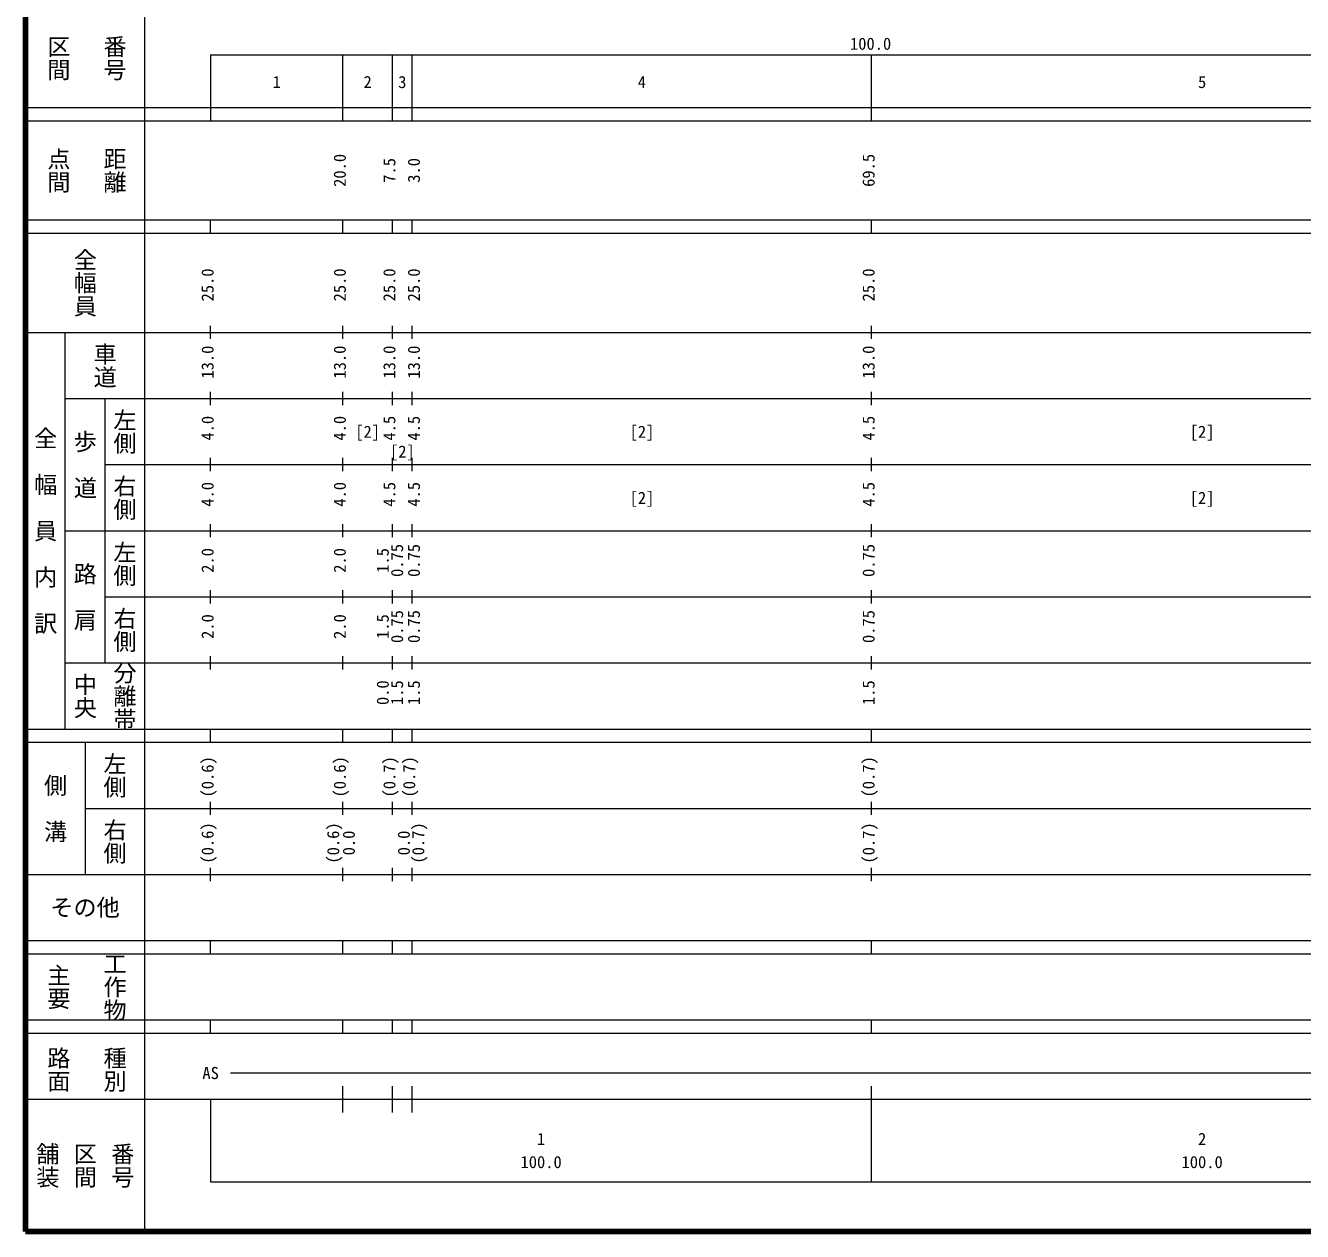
# Model space of a CAD drawing. Units: millimetres on the paper, enlarged 1000 times. Extents: x 40000 to 680000, y 20000 to 380000.
# Drawn here: x 40000 to 233178, y 20000 to 202409 of the extents above; entities that cross this region are included whole.
import ezdxf
from ezdxf.enums import TextEntityAlignment as Align

# ---------------------------------------------------------------- set-up
doc = ezdxf.new("R2010")
doc.units = ezdxf.units.MM
doc.header["$LTSCALE"] = 1000
doc.layers.add('M-TTL', color=2, linetype='Continuous', lineweight=140)
doc.layers.add('M-TTL-BAND', color=7, linetype='Continuous', lineweight=13)
doc.styles.add('@ＭＳ ゴシック', font='')
doc.styles.add('ＭＳ ゴシック', font='')
doc.styles.get('@ＭＳ ゴシック').set_extended_font_data('@MS Gothic')
doc.styles.get('ＭＳ ゴシック').set_extended_font_data('MS Gothic')

msp = doc.modelspace()

# ---------------------------------------------------------------- linework, layer by layer
at = {"layer": 'M-TTL'}
for p, q in [((40000, 380000), (40000, 20000)), ((40000, 20000), (680000, 20000))]:
    msp.add_line(p, q, dxfattribs=at)
at = {"layer": 'M-TTL-BAND'}
for p, q in [((58000, 370000), (58000, 20000)), ((68000, 198000), (579000, 198000)), ((68000, 198000), (68000, 188000)), ((88000, 188000), (88000, 198000)), ((95500, 188000), (95500, 198000)), ((98500, 188000), (98500, 198000)), ((168000, 188000), (168000, 198000)), ((40000, 190000), (579000, 190000)), ((40000, 188000), (579000, 188000)), ((40000, 173000), (579000, 173000)), ((68000, 171000), (68000, 173000)), ((88000, 171000), (88000, 173000)), ((95500, 171000), (95500, 173000)), ((98500, 171000), (98500, 173000)), ((168000, 171000), (168000, 173000)), ((40000, 171000), (579000, 171000)), ((68000, 155000), (68000, 157000)), ((88000, 155000), (88000, 157000)), ((95500, 155000), (95500, 157000)), ((98500, 155000), (98500, 157000)), ((168000, 155000), (168000, 157000)), ((40000, 156000), (579000, 156000)), ((46000, 96000), (46000, 156000)), ((68000, 145000), (68000, 147000)), ((88000, 145000), (88000, 147000)), ((95500, 145000), (95500, 147000)), ((98500, 145000), (98500, 147000)), ((168000, 145000), (168000, 147000)), ((46000, 146000), (579000, 146000)), ((52000, 146000), (52000, 106000)), ((52000, 136000), (579000, 136000)), ((68000, 135000), (68000, 137000)), ((88000, 135000), (88000, 137000)), ((95500, 135000), (95500, 137000)), ((98500, 135000), (98500, 137000)), ((168000, 135000), (168000, 137000)), ((46000, 126000), (579000, 126000)), ((68000, 125000), (68000, 127000)), ((88000, 125000), (88000, 127000)), ((95500, 125000), (95500, 127000)), ((98500, 125000), (98500, 127000)), ((168000, 125000), (168000, 127000)), ((52000, 116000), (579000, 116000)), ((68000, 115000), (68000, 117000)), ((88000, 115000), (88000, 117000)), ((95500, 115000), (95500, 117000)), ((98500, 115000), (98500, 117000)), ((168000, 115000), (168000, 117000)), ((68000, 105000), (68000, 107000)), ((88000, 105000), (88000, 107000)), ((95500, 105000), (95500, 107000)), ((98500, 105000), (98500, 107000)), ((168000, 105000), (168000, 107000)), ((46000, 106000), (579000, 106000)), ((40000, 96000), (579000, 96000)), ((68000, 94000), (68000, 96000)), ((88000, 94000), (88000, 96000)), ((95500, 94000), (95500, 96000)), ((98500, 94000), (98500, 96000)), ((168000, 94000), (168000, 96000)), ((40000, 94000), (579000, 94000)), ((49000, 94000), (49000, 74000)), ((68000, 83000), (68000, 85000)), ((88000, 83000), (88000, 85000)), ((95500, 83000), (95500, 85000)), ((98500, 83000), (98500, 85000)), ((168000, 83000), (168000, 85000)), ((49000, 84000), (579000, 84000)), ((40000, 74000), (579000, 74000)), ((68000, 73000), (68000, 75000)), ((88000, 73000), (88000, 75000)), ((95500, 73000), (95500, 75000)), ((98500, 73000), (98500, 75000)), ((168000, 73000), (168000, 75000)), ((40000, 64000), (579000, 64000)), ((68000, 62000), (68000, 64000)), ((88000, 62000), (88000, 64000)), ((95500, 62000), (95500, 64000)), ((98500, 62000), (98500, 64000)), ((168000, 62000), (168000, 64000)), ((40000, 62000), (579000, 62000)), ((40000, 52000), (579000, 52000)), ((68000, 50000), (68000, 52000)), ((88000, 50000), (88000, 52000)), ((95500, 50000), (95500, 52000)), ((98500, 50000), (98500, 52000)), ((168000, 50000), (168000, 52000)), ((40000, 50000), (579000, 50000)), ((71000, 44000), (365000, 44000)), ((88000, 38000), (88000, 42000)), ((95500, 38000), (95500, 42000)), ((98500, 38000), (98500, 42000)), ((168000, 27500), (168000, 42000)), ((40000, 40000), (579000, 40000)), ((68000, 40000), (68000, 27500)), ((68000, 27500), (579000, 27500))]:
    msp.add_line(p, q, dxfattribs=at)

# ---------------------------------------------------------------- texts
at = {"layer": 'M-TTL-BAND', "style": '@ＭＳ ゴシック'}
for s, p in [('区間', (45000, 197500)), ('番号', (53500, 197500)), ('点間', (45000, 180500)), ('距離', (53500, 180500)), ('全幅員', (49000, 163500)), ('車道', (52000, 151000)), ('左側', (55000, 141000)), ('全\u3000幅\u3000員\u3000内\u3000訳', (43000, 126000)), ('歩\u3000道', (49000, 136000)), ('右側', (55000, 131000)), ('左側', (55000, 121000)), ('路\u3000肩', (49000, 116000)), ('右側', (55000, 111000)), ('中央', (49000, 101000)), ('分離帯', (55000, 101000)), ('左側', (53500, 89000)), ('側\u3000溝', (44500, 84000)), ('右側', (53500, 79000)), ('主要', (45000, 57000)), ('工作物', (53500, 57000)), ('路面', (45000, 44500)), ('種別', (53500, 44500)), ('舗装', (43333, 30000)), ('区間', (49000, 30000)), ('番号', (54667, 30000))]:
    msp.add_text(s, height=2566, rotation=270, dxfattribs=at).set_placement(p, align=Align.MIDDLE_CENTER)
at = {"layer": 'M-TTL-BAND', "style": 'ＭＳ ゴシック'}
for s, p in [('100.0', (167844, 198195)), ('1', (78000, 192405)), ('2', (91750, 192405)), ('3', (97000, 192405)), ('4', (133250, 192405)), ('5', (218000, 192405)), ('[2]', (91750, 139500)), ('[2]', (133250, 139500)), ('[2]', (218000, 139500)), ('[2]', (97012, 136500)), ('[2]', (133250, 129500)), ('[2]', (218000, 129500)), ('AS', (68000, 42500)), ('1', (118000, 32523)), ('2', (218000, 32523)), ('100.0', (118000, 29033)), ('100.0', (218000, 29033))]:
    msp.add_text(s, height=1833, dxfattribs=at).set_placement(p, align=Align.BOTTOM_CENTER)
for s, p in [('20.0', (89000, 180500)), ('7.5', (96500, 180500)), ('3.0', (100210, 180500)), ('69.5', (169000, 180500)), ('25.0', (69000, 163174)), ('25.0', (89000, 163174)), ('25.0', (96500, 163174)), ('25.0', (100210, 163174)), ('25.0', (169000, 163174)), ('13.0', (69000, 151500)), ('13.0', (89000, 151500)), ('13.0', (96500, 151500)), ('13.0', (100210, 151500)), ('13.0', (169000, 151500)), ('4.0', (69000, 141500)), ('4.0', (89000, 141500)), ('4.5', (96500, 141500)), ('4.5', (100210, 141500)), ('4.5', (169000, 141500)), ('4.0', (69000, 131500)), ('4.0', (89000, 131500)), ('4.5', (96500, 131500)), ('4.5', (100210, 131500)), ('4.5', (169000, 131500)), ('0.75', (97666, 121500)), ('0.75', (100210, 121500)), ('0.75', (169000, 121500)), ('2.0', (69000, 121500)), ('2.0', (89000, 121500)), ('1.5', (95500, 121500)), ('2.0', (69000, 111500)), ('2.0', (89000, 111500)), ('1.5', (95500, 111500)), ('0.75', (97666, 111500)), ('0.75', (100210, 111500)), ('0.75', (169000, 111500)), ('0.0', (95500, 101500)), ('1.5', (97666, 101500)), ('1.5', (100210, 101500)), ('1.5', (169000, 101500)), ('(0.6)', (69000, 88764)), ('(0.6)', (89000, 88764)), ('(0.7)', (96500, 88764)), ('(0.7)', (99500, 88764)), ('(0.7)', (169000, 88764)), ('(0.6)', (69000, 78764)), ('(0.6)', (88000, 78764)), ('(0.7)', (100870, 78764)), ('(0.7)', (169000, 78764)), ('0.0', (90370, 78764)), ('0.0', (98688, 78764))]:
    msp.add_text(s, height=1833, rotation=90, dxfattribs=at).set_placement(p, align=Align.BOTTOM_CENTER)
msp.add_text('その他', height=2566, dxfattribs=at).set_placement((49000, 69000), align=Align.MIDDLE_CENTER)

doc.saveas('drawing.dxf')
